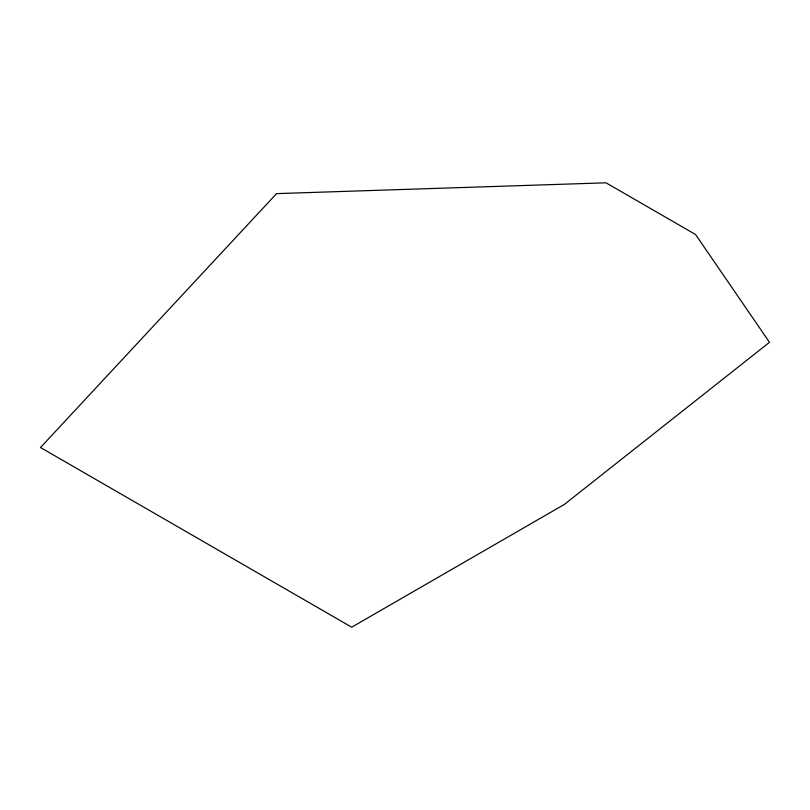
<?xml version="1.0" encoding="UTF-8"?>
<svg xmlns="http://www.w3.org/2000/svg" width="810" height="810" viewBox="0 0 810 810"><rect width="100%" height="100%" fill="white"/><g stroke="black" fill="none" stroke-linecap="round" stroke-linejoin="round"><path stroke-width="1.21" d="M276.564 193.62L40.5 447.525L351.702 627.193L564.367 504.417L769.5 342.306L695.557 234.515L606.001 182.807L276.564 193.62"/></g></svg>
